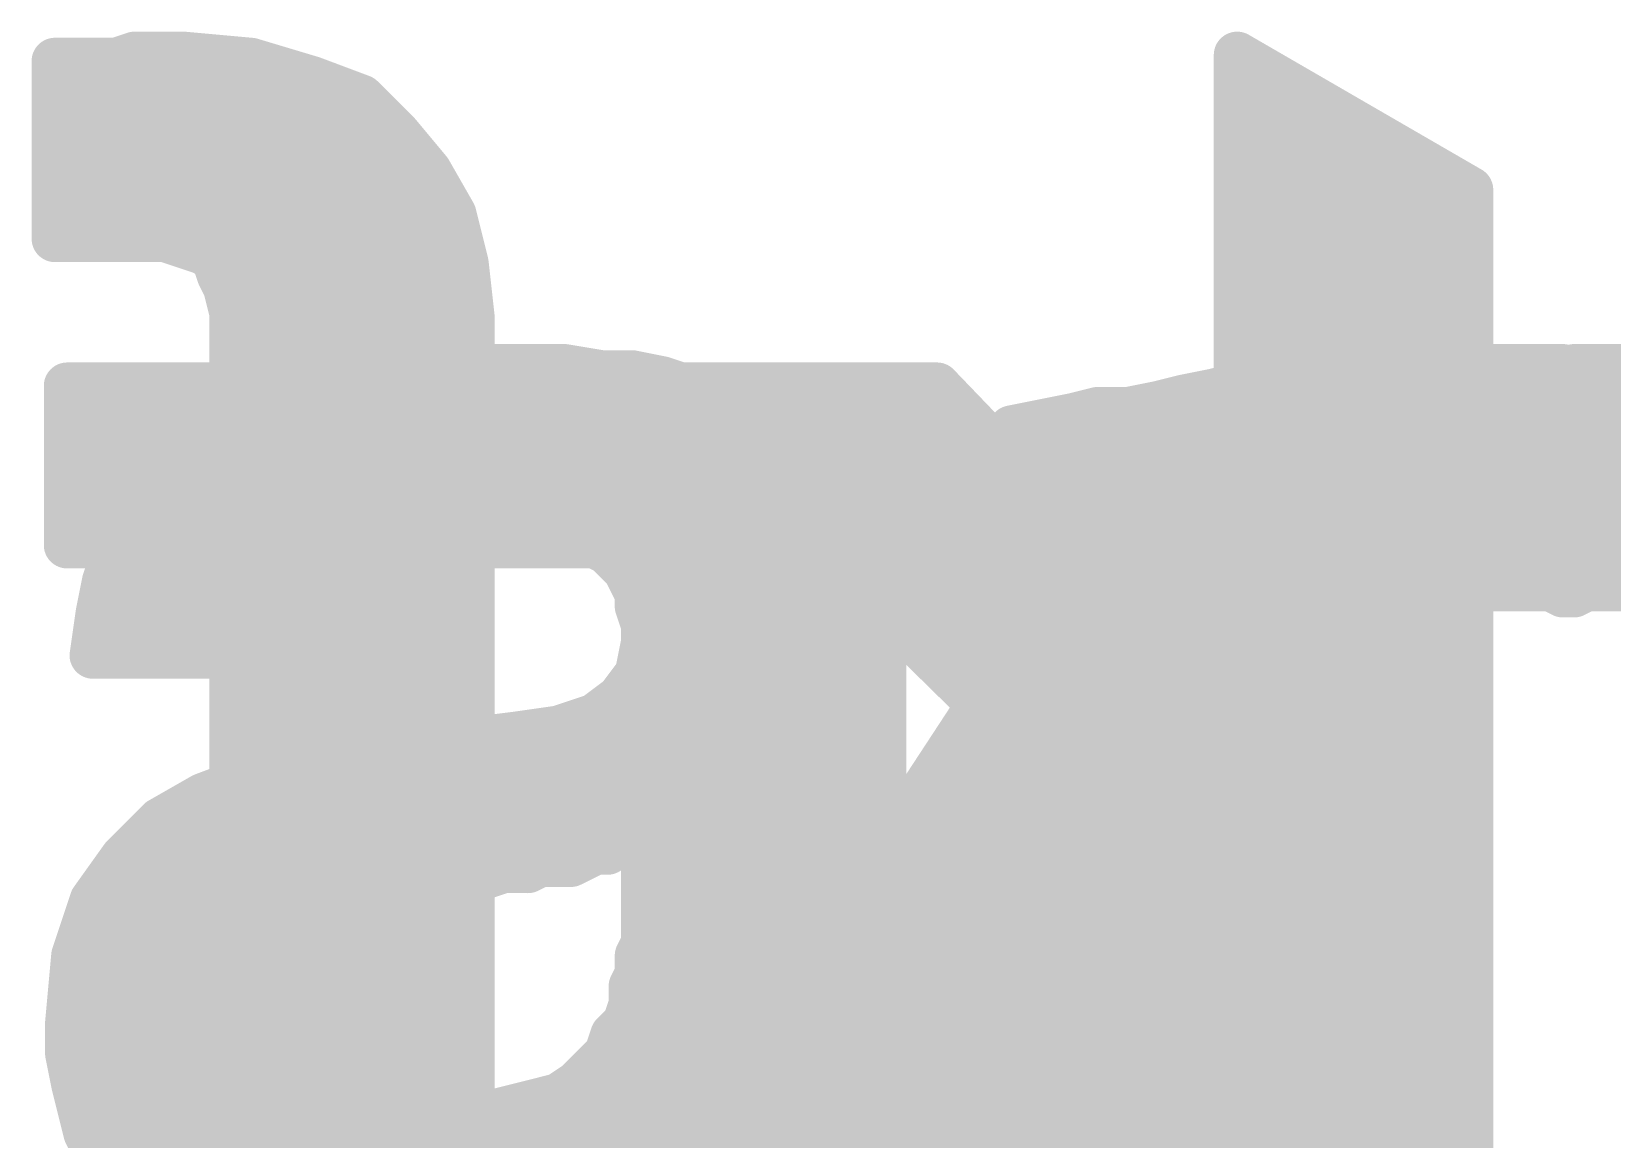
# Model space of a CAD drawing. Extents: x -36 to 72, y -21 to 37.
# Drawn here: x 10.064 to 12.645, y 19.31 to 21.118 of the extents above; entities that cross this region are included whole.
import ezdxf

# ---------------------------------------------------------------- set-up
doc = ezdxf.new("R2010")
doc.units = 0
doc.layers.add('21', color=41, linetype='CONTINUOUS')
doc.layers.add('22', color=40, linetype='CONTINUOUS')

msp = doc.modelspace()

# ---------------------------------------------------------------- linework, layer by layer
at = {"layer": '21', "const_width": 0.0762}
for points in [[(10.594, 20.55), (10.654, 20.56)], [(10.654, 20.56), (10.714, 20.57)], [(10.714, 20.57), (10.934, 20.57)], [(10.934, 20.57), (10.994, 20.56)], [(10.994, 20.56), (11.044, 20.56)], [(11.044, 20.56), (11.094, 20.55)], [(12.354, 20.55), (12.424, 20.57)], [(12.424, 20.57), (12.564, 20.57)], [(12.564, 20.57), (12.574, 20.56)], [(12.574, 20.56), (12.574, 20.2)], [(10.484, 20.52), (10.534, 20.54)], [(10.534, 20.54), (10.594, 20.55)], [(11.094, 20.55), (11.154, 20.53)], [(11.994, 20.53), (12.034, 20.54)], [(12.034, 20.54), (12.034, 20.27)], [(12.284, 20.53), (12.354, 20.55)], [(10.434, 20.5), (10.484, 20.52)], [(11.154, 20.53), (11.194, 20.52)], [(11.194, 20.52), (11.244, 20.5)], [(11.854, 20.5), (11.904, 20.51)], [(11.904, 20.51), (11.944, 20.52)], [(11.944, 20.52), (11.994, 20.53)], [(12.224, 20.49), (12.284, 20.53)], [(10.384, 20.47), (10.434, 20.5)], [(10.4303, 20.4978), (11.2484, 20.4978)], [(11.244, 20.5), (11.284, 20.48)], [(11.284, 20.48), (11.324, 20.45)], [(11.664, 20.47), (11.714, 20.48)], [(11.714, 20.48), (11.764, 20.49)], [(11.764, 20.49), (11.804, 20.5)], [(11.7952, 20.4978), (12.034, 20.4978)], [(11.804, 20.5), (11.854, 20.5)], [(12.164, 20.45), (12.224, 20.49)], [(12.2357, 20.4978), (12.574, 20.4978)], [(10.344, 20.44), (10.384, 20.47)], [(11.664, 20.3), (11.664, 20.47)], [(10.304, 20.41), (10.344, 20.44)], [(11.324, 20.45), (11.364, 20.41)], [(12.114, 20.4), (12.164, 20.45)], [(10.264, 20.37), (10.304, 20.41)], [(10.3195, 20.4216), (11.3524, 20.4216)], [(11.364, 20.41), (11.394, 20.38)], [(11.664, 20.4216), (12.034, 20.4216)], [(12.1356, 20.4216), (12.574, 20.4216)], [(11.394, 20.38), (11.414, 20.33)], [(12.074, 20.34), (12.114, 20.4)], [(10.234, 20.33), (10.264, 20.37)], [(10.204, 20.28), (10.234, 20.33)], [(10.2455, 20.3454), (11.4078, 20.3454)], [(11.414, 20.33), (11.434, 20.29)], [(11.664, 20.3454), (12.034, 20.3454)], [(12.044, 20.27), (12.074, 20.34)], [(12.0776, 20.3454), (12.574, 20.3454)], [(10.684, 20.3), (10.664, 20.29)], [(10.704, 20.3), (10.684, 20.3)], [(10.734, 20.31), (10.704, 20.3)], [(10.784, 20.31), (10.734, 20.31)], [(10.814, 20.32), (10.784, 20.31)], [(10.834, 20.31), (10.814, 20.32)], [(10.904, 20.31), (10.834, 20.31)], [(10.924, 20.3), (10.904, 20.31)], [(10.944, 20.3), (10.924, 20.3)], [(10.964, 20.29), (10.944, 20.3)], [(11.664, 19.12), (11.664, 20.3)], [(10.184, 20.22), (10.204, 20.28)], [(10.644, 20.28), (10.634, 20.27)], [(10.664, 20.29), (10.644, 20.28)], [(10.984, 20.28), (10.964, 20.29)], [(11.004, 20.27), (10.984, 20.28)], [(11.434, 20.29), (11.444, 20.23)], [(10.2004, 20.2692), (10.6332, 20.2692)], [(10.614, 20.25), (10.604, 20.24)], [(10.634, 20.27), (10.614, 20.25)], [(11.014, 20.26), (11.004, 20.27)], [(11.0048, 20.2692), (11.4375, 20.2692)], [(11.034, 20.24), (11.014, 20.26)], [(11.664, 20.2692), (12.574, 20.2692)], [(12.034, 20.27), (12.044, 20.27)], [(10.604, 20.24), (10.584, 20.22)], [(11.044, 20.22), (11.034, 20.24)], [(11.444, 20.23), (11.454, 20.17)], [(10.174, 20.17), (10.184, 20.22)], [(10.574, 20.2), (10.564, 20.18)], [(10.584, 20.22), (10.574, 20.2)], [(11.054, 20.2), (11.044, 20.22)], [(11.054, 20.18), (11.054, 20.2)], [(12.334, 20.2), (12.254, 20.18)], [(12.434, 20.21), (12.334, 20.2)], [(12.544, 20.21), (12.434, 20.21)], [(12.564, 20.2), (12.544, 20.21)], [(12.574, 20.2), (12.564, 20.2)], [(10.164, 20.1), (10.174, 20.17)], [(10.1786, 20.193), (10.5705, 20.193)], [(10.564, 20.18), (10.564, 20.15)], [(11.054, 20.193), (11.4502, 20.193)], [(11.064, 20.15), (11.054, 20.18)], [(11.454, 20.17), (11.454, 19.27)], [(11.664, 20.193), (12.306, 20.193)], [(12.254, 20.18), (12.194, 20.14)], [(10.564, 20.15), (10.554, 20.13)], [(11.064, 20.12), (11.064, 20.15)], [(10.554, 20.13), (10.554, 20.1)], [(11.054, 20.07), (11.064, 20.12)], [(12.194, 20.14), (12.134, 20.08)], [(10.554, 20.1), (10.164, 20.1)], [(10.1664, 20.1168), (10.554, 20.1168)], [(11.0634, 20.1168), (11.454, 20.1168)], [(11.664, 20.1168), (12.1708, 20.1168)], [(11.024, 20.03), (11.054, 20.07)], [(12.134, 20.08), (12.104, 20.01)], [(11.032, 20.0406), (11.454, 20.0406)], [(11.664, 20.0406), (12.1171, 20.0406)], [(10.984, 20), (11.024, 20.03)], [(10.924, 19.98), (10.984, 20)], [(12.104, 20.01), (12.074, 19.94)], [(10.774, 19.96), (10.854, 19.97)], [(10.8092, 19.9644), (10.8551, 19.9644)], [(10.854, 19.97), (10.924, 19.98)], [(10.854, 19.97), (10.894, 19.76)], [(10.894, 19.76), (10.854, 19.97)], [(10.8551, 19.9644), (11.454, 19.9644)], [(11.664, 19.9644), (12.0845, 19.9644)], [(10.594, 19.93), (10.684, 19.95)], [(10.684, 19.95), (10.774, 19.96)], [(12.074, 19.94), (12.054, 19.85)], [(10.424, 19.9), (10.514, 19.92)], [(10.514, 19.92), (10.594, 19.93)], [(10.674, 19.72), (10.594, 19.93)], [(10.594, 19.93), (10.674, 19.72)], [(10.344, 19.87), (10.424, 19.9)], [(10.3925, 19.8882), (10.6099, 19.8882)], [(10.6099, 19.8882), (10.8696, 19.8882)], [(10.8696, 19.8882), (11.454, 19.8882)], [(11.664, 19.8882), (12.0625, 19.8882)], [(10.274, 19.83), (10.344, 19.87)], [(12.054, 19.85), (12.054, 19.12)], [(10.214, 19.77), (10.274, 19.83)], [(10.256, 19.812), (10.639, 19.812)], [(10.639, 19.812), (10.8841, 19.812)], [(10.8841, 19.812), (11.048, 19.812)], [(11.044, 19.81), (11.034, 19.8)], [(11.064, 19.82), (11.044, 19.81)], [(11.064, 19.63), (11.064, 19.82)], [(11.064, 19.812), (11.454, 19.812)], [(11.664, 19.812), (12.054, 19.812)], [(11.014, 19.79), (11.004, 19.78)], [(11.034, 19.8), (11.014, 19.79)], [(10.164, 19.7), (10.214, 19.77)], [(10.894, 19.76), (10.874, 19.75)], [(10.944, 19.76), (10.894, 19.76)], [(10.964, 19.77), (10.944, 19.76)], [(10.984, 19.78), (10.964, 19.77)], [(11.004, 19.78), (10.984, 19.78)], [(10.1896, 19.7358), (10.668, 19.7358)], [(10.668, 19.7358), (10.7514, 19.7358)], [(10.764, 19.74), (10.734, 19.73)], [(10.804, 19.74), (10.764, 19.74)], [(10.834, 19.75), (10.804, 19.74)], [(10.874, 19.75), (10.834, 19.75)], [(11.064, 19.7358), (11.454, 19.7358)], [(11.664, 19.7358), (12.054, 19.7358)], [(10.654, 19.71), (10.634, 19.7)], [(10.674, 19.72), (10.654, 19.71)], [(10.694, 19.72), (10.674, 19.72)], [(10.714, 19.73), (10.694, 19.72)], [(10.734, 19.73), (10.714, 19.73)], [(10.134, 19.61), (10.164, 19.7)], [(10.594, 19.68), (10.574, 19.67)], [(10.614, 19.69), (10.594, 19.68)], [(10.634, 19.7), (10.614, 19.69)], [(10.1505, 19.6596), (10.5636, 19.6596)], [(10.564, 19.66), (10.554, 19.65)], [(10.574, 19.67), (10.564, 19.66)], [(11.064, 19.6596), (11.454, 19.6596)], [(11.664, 19.6596), (12.054, 19.6596)], [(10.534, 19.63), (10.524, 19.61)], [(10.554, 19.65), (10.534, 19.63)], [(11.054, 19.61), (11.064, 19.63)], [(10.124, 19.5), (10.134, 19.61)], [(10.524, 19.61), (10.514, 19.59)], [(11.054, 19.58), (11.054, 19.61)], [(10.1316, 19.5834), (10.514, 19.5834)], [(10.514, 19.59), (10.514, 19.55)], [(11.044, 19.56), (11.054, 19.58)], [(11.054, 19.5834), (11.454, 19.5834)], [(11.664, 19.5834), (12.054, 19.5834)], [(10.514, 19.55), (10.504, 19.52)], [(11.044, 19.53), (11.044, 19.56)], [(11.034, 19.5), (11.044, 19.53)], [(10.124, 19.45), (10.124, 19.5)], [(10.1247, 19.5072), (10.5104, 19.5072)], [(10.504, 19.52), (10.514, 19.5)], [(10.514, 19.5), (10.514, 19.48)], [(11.014, 19.48), (11.034, 19.5)], [(11.0364, 19.5072), (11.454, 19.5072)], [(11.664, 19.5072), (12.054, 19.5072)], [(10.514, 19.48), (10.524, 19.45)], [(11.004, 19.45), (11.014, 19.48)], [(10.134, 19.4), (10.124, 19.45)], [(10.524, 19.45), (10.524, 19.44)], [(10.984, 19.43), (11.004, 19.45)], [(10.1278, 19.431), (10.5285, 19.431)], [(10.524, 19.44), (10.534, 19.42)], [(10.954, 19.4), (10.984, 19.43)], [(10.985, 19.431), (11.454, 19.431)], [(11.664, 19.431), (12.054, 19.431)], [(10.144, 19.36), (10.134, 19.4)], [(10.534, 19.42), (10.554, 19.4)], [(10.554, 19.4), (10.564, 19.39)], [(10.924, 19.38), (10.954, 19.4)], [(10.564, 19.39), (10.584, 19.38)], [(10.584, 19.38), (10.594, 19.37)], [(10.594, 19.37), (10.614, 19.36)], [(10.844, 19.36), (10.884, 19.37)], [(10.884, 19.37), (10.924, 19.38)], [(10.154, 19.32), (10.144, 19.36)], [(10.1453, 19.3548), (10.6444, 19.3548)], [(10.614, 19.36), (10.634, 19.36)], [(10.634, 19.36), (10.654, 19.35)], [(10.654, 19.35), (10.804, 19.35)], [(10.804, 19.35), (10.844, 19.36)], [(10.8232, 19.3548), (11.454, 19.3548)], [(11.664, 19.3548), (12.054, 19.3548)], [(10.174, 19.28), (10.154, 19.32)], [(10.204, 19.24), (10.174, 19.28)], [(10.1751, 19.2786), (11.454, 19.2786)], [(11.664, 19.2786), (12.054, 19.2786)]]:
    msp.add_lwpolyline(points, dxfattribs=at)
at = {"layer": '21', "const_width": 0.0381}
for points in [[(10.6509, 20.5788, 1), (10.6571, 20.5412)], [(10.6571, 20.5412, 1), (10.6509, 20.5788)], [(10.714, 20.5891, 1), (10.714, 20.551)], [(10.7171, 20.5512, 1), (10.7109, 20.5888)], [(10.9371, 20.5888, 1), (10.9309, 20.5512)], [(10.934, 20.551, 1), (10.934, 20.5891)], [(10.994, 20.5791, 1), (10.994, 20.541)], [(10.9909, 20.5412, 1), (10.9971, 20.5788)], [(11.0477, 20.5787, 1), (11.0403, 20.5413)], [(11.044, 20.541, 1), (11.044, 20.5791)], [(12.424, 20.5891, 1), (12.424, 20.551)], [(12.4292, 20.5517, 1), (12.4188, 20.5883)], [(12.5775, 20.5835, 1), (12.5505, 20.5565)], [(12.593, 20.56, 1), (12.5549, 20.56)], [(12.564, 20.551, 1), (12.564, 20.5891)], [(10.5309, 20.5588, 1), (10.5371, 20.5212)], [(10.5411, 20.5223, 1), (10.5269, 20.5577)], [(10.5909, 20.5688, 1), (10.5971, 20.5312)], [(10.5971, 20.5312, 1), (10.5909, 20.5688)], [(11.1, 20.5681, 1), (11.088, 20.5319)], [(11.0903, 20.5313, 1), (11.0977, 20.5687)], [(12.0531, 20.54, 1), (12.015, 20.54)], [(12.0386, 20.5215, 1), (12.0294, 20.5585)], [(12.3488, 20.5683, 1), (12.3592, 20.5317)], [(12.3592, 20.5317, 1), (12.3488, 20.5683)], [(12.5605, 20.5465, 1), (12.5875, 20.5735)], [(10.4769, 20.5377, 1), (10.4911, 20.5023)], [(10.4911, 20.5023, 1), (10.4769, 20.5377)], [(11.1586, 20.5485, 1), (11.1494, 20.5115)], [(11.148, 20.5119, 1), (11.16, 20.5481)], [(11.2011, 20.5377, 1), (11.1869, 20.5023)], [(11.1894, 20.5015, 1), (11.1986, 20.5385)], [(11.8994, 20.5285, 1), (11.9086, 20.4915)], [(11.9077, 20.4913, 1), (11.9003, 20.5287)], [(11.9403, 20.5387, 1), (11.9477, 20.5013)], [(11.9486, 20.5015, 1), (11.9394, 20.5385)], [(11.9894, 20.5485, 1), (11.9986, 20.5115)], [(11.9977, 20.5113, 1), (11.9903, 20.5487)], [(12.2788, 20.5483, 1), (12.2892, 20.5117)], [(12.2946, 20.5141, 1), (12.2734, 20.5459)], [(10.4303, 20.5169, 1), (10.4303, 20.4788)], [(10.4269, 20.5177, 1), (10.4411, 20.4823)], [(10.4438, 20.4837, 1), (10.4242, 20.5163)], [(11.2525, 20.517, 1), (11.2355, 20.483)], [(11.2369, 20.4823, 1), (11.2511, 20.5177)], [(11.2484, 20.4788, 1), (11.2484, 20.5169)], [(11.2954, 20.4952, 1), (11.2726, 20.4648)], [(11.7103, 20.4987, 1), (11.7177, 20.4613)], [(11.7177, 20.4613, 1), (11.7103, 20.4987)], [(11.7594, 20.5085, 1), (11.7686, 20.4715)], [(11.7677, 20.4713, 1), (11.7603, 20.5087)], [(11.7952, 20.5169, 1), (11.7952, 20.4788)], [(11.804, 20.5191, 1), (11.804, 20.4809)], [(11.8086, 20.4815, 1), (11.7994, 20.5185)], [(11.8503, 20.5187, 1), (11.8577, 20.4813)], [(11.854, 20.4809, 1), (11.854, 20.5191)], [(12.034, 20.4788, 1), (12.034, 20.5169)], [(12.2134, 20.5059, 1), (12.2346, 20.4741)], [(12.2346, 20.4741, 1), (12.2134, 20.5059)], [(12.2357, 20.5169, 1), (12.2357, 20.4788)], [(12.574, 20.4788, 1), (12.574, 20.5169)], [(10.3742, 20.4863, 1), (10.3938, 20.4537)], [(10.3954, 20.4548, 1), (10.3726, 20.4852)], [(11.2755, 20.463, 1), (11.2925, 20.497)], [(11.683, 20.47, 1), (11.6449, 20.47)], [(11.6603, 20.4887, 1), (11.6677, 20.4513)], [(10.3326, 20.4552, 1), (10.3554, 20.4248)], [(10.3554, 20.4248, 1), (10.3326, 20.4552)], [(11.3375, 20.4635, 1), (11.3105, 20.4365)], [(11.3126, 20.4348, 1), (11.3354, 20.4652)], [(12.1534, 20.4659, 1), (12.1746, 20.4341)], [(12.1775, 20.4365, 1), (12.1505, 20.4635)], [(10.2926, 20.4252, 1), (10.3154, 20.3948)], [(10.3175, 20.3965, 1), (10.2905, 20.4235)], [(10.3195, 20.4407, 1), (10.3195, 20.4026)], [(11.3775, 20.4235, 1), (11.3505, 20.3965)], [(11.3505, 20.3965, 1), (11.3775, 20.4235)], [(11.3524, 20.4026, 1), (11.3524, 20.4407)], [(11.664, 20.4407, 1), (11.664, 20.4026)], [(12.034, 20.4026, 1), (12.034, 20.4407)], [(12.1356, 20.4407, 1), (12.1356, 20.4026)], [(12.574, 20.4026, 1), (12.574, 20.4407)], [(11.4117, 20.3871, 1), (11.3763, 20.3729)], [(12.1005, 20.4135, 1), (12.1275, 20.3865)], [(12.1299, 20.3894, 1), (12.0981, 20.4106)], [(10.2505, 20.3835, 1), (10.2775, 20.3565)], [(10.2792, 20.3586, 1), (10.2488, 20.3814)], [(11.3805, 20.3665, 1), (11.4075, 20.3935)], [(10.2503, 20.3202, 1), (10.2177, 20.3398)], [(10.2455, 20.3645, 1), (10.2455, 20.3264)], [(11.431, 20.3385, 1), (11.397, 20.3215)], [(11.4078, 20.3264, 1), (11.4078, 20.3645)], [(11.664, 20.3645, 1), (11.664, 20.3264)], [(12.034, 20.3264, 1), (12.034, 20.3645)], [(12.0581, 20.3506, 1), (12.0899, 20.3294)], [(12.0915, 20.3325, 1), (12.0565, 20.3475)], [(12.0776, 20.3645, 1), (12.0776, 20.3264)], [(12.574, 20.3264, 1), (12.574, 20.3645)], [(10.2188, 20.3414, 1), (10.2492, 20.3186)], [(10.684, 20.3191, 1), (10.684, 20.281)], [(10.6925, 20.283, 1), (10.6755, 20.317)], [(10.698, 20.3181, 1), (10.71, 20.2819)], [(10.704, 20.281, 1), (10.704, 20.3191)], [(10.734, 20.3291, 1), (10.734, 20.291)], [(10.74, 20.2919, 1), (10.728, 20.3281)], [(10.778, 20.3281, 1), (10.79, 20.2919)], [(10.784, 20.291, 1), (10.784, 20.3291)], [(10.8225, 20.337, 1), (10.8055, 20.303)], [(10.82, 20.3019, 1), (10.808, 20.3381)], [(10.834, 20.3291, 1), (10.834, 20.291)], [(10.8255, 20.293, 1), (10.8425, 20.327)], [(10.9125, 20.327, 1), (10.8955, 20.293)], [(10.904, 20.291, 1), (10.904, 20.3291)], [(10.924, 20.3191, 1), (10.924, 20.281)], [(10.9525, 20.317, 1), (10.9355, 20.283)], [(10.944, 20.281, 1), (10.944, 20.3191)], [(11.3963, 20.3229, 1), (11.4317, 20.3371)], [(11.683, 20.3, 1), (11.6449, 20.3)], [(10.2221, 20.274, 1), (10.1859, 20.286)], [(10.6355, 20.297, 1), (10.6525, 20.263)], [(10.6575, 20.2665, 1), (10.6305, 20.2935)], [(10.6555, 20.307, 1), (10.6725, 20.273)], [(10.6725, 20.273, 1), (10.6555, 20.307)], [(10.9155, 20.283, 1), (10.9325, 20.317)], [(10.9725, 20.307, 1), (10.9555, 20.273)], [(10.9555, 20.273, 1), (10.9725, 20.307)], [(10.9925, 20.297, 1), (10.9755, 20.263)], [(10.9755, 20.263, 1), (10.9925, 20.297)], [(11.4528, 20.2931, 1), (11.4152, 20.2869)], [(11.417, 20.2815, 1), (11.451, 20.2985)], [(11.6449, 20.3, 1), (11.683, 20.3)], [(10.2004, 20.2883, 1), (10.2004, 20.2502)], [(10.1877, 20.2898, 1), (10.2203, 20.2702)], [(10.6275, 20.2365, 1), (10.6005, 20.2635)], [(10.6205, 20.2835, 1), (10.6475, 20.2565)], [(10.6475, 20.2565, 1), (10.6205, 20.2835)], [(10.6332, 20.2502, 1), (10.6332, 20.2883)], [(11.0175, 20.2835, 1), (10.9905, 20.2565)], [(11.0048, 20.2883, 1), (11.0048, 20.2502)], [(11.0275, 20.2735, 1), (11.0005, 20.2465)], [(10.9955, 20.253, 1), (11.0125, 20.287)], [(11.0005, 20.2465, 1), (11.0275, 20.2735)], [(11.4375, 20.2502, 1), (11.4375, 20.2883)], [(11.664, 20.2883, 1), (11.664, 20.2502)], [(12.034, 20.289, 1), (12.034, 20.2509)], [(12.015, 20.27, 1), (12.0531, 20.27)], [(12.0265, 20.2775, 1), (12.0615, 20.2625)], [(12.044, 20.2509, 1), (12.044, 20.289)], [(12.574, 20.2502, 1), (12.574, 20.2883)], [(10.5905, 20.2535, 1), (10.6175, 20.2265)], [(10.6175, 20.2265, 1), (10.5905, 20.2535)], [(10.6005, 20.2635, 1), (10.6275, 20.2365)], [(11.051, 20.2485, 1), (11.017, 20.2315)], [(11.0205, 20.2265, 1), (11.0475, 20.2535)], [(11.4628, 20.2331, 1), (11.4252, 20.2269)], [(10.1659, 20.226, 1), (10.2021, 20.214)], [(10.2027, 20.2163, 1), (10.1653, 20.2237)], [(10.591, 20.1915, 1), (10.557, 20.2085)], [(10.5705, 20.2335, 1), (10.5975, 20.2065)], [(10.601, 20.2115, 1), (10.567, 20.2285)], [(11.061, 20.2285, 1), (11.027, 20.2115)], [(11.027, 20.2115, 1), (11.061, 20.2285)], [(11.0731, 20.2, 1), (11.035, 20.2)], [(11.4252, 20.2269, 1), (11.4628, 20.2331)], [(12.3321, 20.219, 1), (12.3359, 20.181)], [(12.3386, 20.1815, 1), (12.3294, 20.2185)], [(12.434, 20.2291, 1), (12.434, 20.191)], [(12.4359, 20.191, 1), (12.4321, 20.229)], [(12.5525, 20.227, 1), (12.5355, 20.193)], [(12.544, 20.191, 1), (12.544, 20.2291)], [(12.564, 20.219, 1), (12.564, 20.1809)], [(12.5555, 20.183, 1), (12.5725, 20.217)], [(12.574, 20.1809, 1), (12.574, 20.219)], [(10.1929, 20.1673, 1), (10.1551, 20.1727)], [(10.1786, 20.2121, 1), (10.1786, 20.174)], [(10.5831, 20.18, 1), (10.545, 20.18)], [(10.547, 20.1885, 1), (10.581, 20.1715)], [(10.557, 20.2085, 1), (10.591, 20.1915)], [(10.5705, 20.174, 1), (10.5705, 20.2121)], [(11.054, 20.2121, 1), (11.054, 20.174)], [(11.0721, 20.186, 1), (11.0359, 20.174)], [(11.037, 20.1915, 1), (11.071, 20.2085)], [(11.4731, 20.17, 1), (11.435, 20.17)], [(11.4502, 20.174, 1), (11.4502, 20.2121)], [(11.664, 20.2121, 1), (11.664, 20.174)], [(12.2494, 20.1985, 1), (12.2586, 20.1615)], [(12.2646, 20.1641, 1), (12.2434, 20.1959)], [(12.306, 20.174, 1), (12.306, 20.2121)], [(12.5549, 20.2, 1), (12.593, 20.2)], [(10.1553, 20.1737, 1), (10.1927, 20.1663)], [(10.581, 20.1415, 1), (10.547, 20.1585)], [(11.035, 20.18, 1), (11.0731, 20.18)], [(11.0831, 20.15, 1), (11.045, 20.15)], [(11.4352, 20.1669, 1), (11.4728, 20.1731)], [(10.537, 20.1385, 1), (10.571, 20.1215)], [(10.5731, 20.13, 1), (10.535, 20.13)], [(10.545, 20.15, 1), (10.5831, 20.15)], [(11.0827, 20.1163, 1), (11.0453, 20.1237)], [(11.0459, 20.144, 1), (11.0821, 20.156)], [(12.1834, 20.1559, 1), (12.2046, 20.1241)], [(12.2075, 20.1265, 1), (12.1805, 20.1535)], [(10.164, 20.1191, 1), (10.164, 20.081)], [(10.1664, 20.1359, 1), (10.1664, 20.0978)], [(10.554, 20.0978, 1), (10.554, 20.1359)], [(10.554, 20.081, 1), (10.554, 20.1191)], [(11.0634, 20.1359, 1), (11.0634, 20.0978)], [(11.045, 20.12, 1), (11.0831, 20.12)], [(11.454, 20.0978, 1), (11.454, 20.1359)], [(11.664, 20.1359, 1), (11.664, 20.0978)], [(12.1708, 20.0978, 1), (12.1708, 20.1359)], [(10.1451, 20.1027, 1), (10.1829, 20.0973)], [(10.535, 20.1, 1), (10.5731, 20.1)], [(11.0692, 20.0586, 1), (11.0388, 20.0814)], [(12.1205, 20.0935, 1), (12.1475, 20.0665)], [(12.1515, 20.0725, 1), (12.1165, 20.0875)], [(11.032, 20.0597, 1), (11.032, 20.0216)], [(11.0353, 20.0737, 1), (11.0727, 20.0663)], [(11.454, 20.0216, 1), (11.454, 20.0597)], [(11.664, 20.0597, 1), (11.664, 20.0216)], [(12.1171, 20.0216, 1), (12.1171, 20.0597)], [(11.0088, 20.0414, 1), (11.0392, 20.0186)], [(11.0354, 20.0148, 1), (11.0126, 20.0452)], [(10.9726, 20.0152, 1), (10.9954, 19.9848)], [(10.99, 19.9819, 1), (10.978, 20.0181)], [(12.0865, 20.0175, 1), (12.1215, 20.0025)], [(12.1215, 20.0025, 1), (12.0865, 20.0175)], [(10.8092, 19.9835, 1), (10.8092, 19.9454)], [(10.8727, 19.9736, 1), (10.8353, 19.9664)], [(10.8727, 19.9736, 1), (10.8353, 19.9664)], [(10.8513, 19.9889, 1), (10.8567, 19.9511)], [(10.8551, 19.9835, 1), (10.8551, 19.9454)], [(10.8564, 19.9511, 1), (10.8516, 19.9889)], [(10.8551, 19.9454, 1), (10.8551, 19.9835)], [(10.918, 19.9981, 1), (10.93, 19.9619)], [(10.9267, 19.9611, 1), (10.9213, 19.9989)], [(11.454, 19.9454, 1), (11.454, 19.9835)], [(11.664, 19.9835, 1), (11.664, 19.9454)], [(12.0845, 19.9454, 1), (12.0845, 19.9835)], [(10.6819, 19.9689, 1), (10.6861, 19.9311)], [(10.6881, 19.9314, 1), (10.6799, 19.9686)], [(10.7716, 19.9789, 1), (10.7764, 19.9411)], [(10.7761, 19.9411, 1), (10.7719, 19.9789)], [(12.0926, 19.9359, 1), (12.0554, 19.9441)], [(10.5116, 19.9389, 1), (10.5164, 19.9011)], [(10.5181, 19.9014, 1), (10.5099, 19.9386)], [(10.6118, 19.9368, 1), (10.5762, 19.9232)], [(10.6118, 19.9368, 1), (10.5762, 19.9232)], [(10.5899, 19.9486, 1), (10.5981, 19.9114)], [(10.5964, 19.9111, 1), (10.5916, 19.9489)], [(12.0565, 19.9475, 1), (12.0915, 19.9325)], [(10.3925, 19.9073, 1), (10.3925, 19.8692)], [(10.4199, 19.9186, 1), (10.4281, 19.8814)], [(10.4307, 19.8822, 1), (10.4173, 19.9178)], [(10.6099, 19.9073, 1), (10.6099, 19.8692)], [(10.6099, 19.8692, 1), (10.6099, 19.9073)], [(10.8696, 19.9073, 1), (10.8696, 19.8692)], [(10.8696, 19.8692, 1), (10.8696, 19.9073)], [(11.454, 19.8692, 1), (11.454, 19.9073)], [(11.664, 19.9073, 1), (11.664, 19.8692)], [(12.0625, 19.8692, 1), (12.0625, 19.9073)], [(10.3373, 19.8878, 1), (10.3507, 19.8522)], [(10.3535, 19.8535, 1), (10.3345, 19.8865)], [(12.0354, 19.8541, 1), (12.0726, 19.8459)], [(12.0731, 19.85, 1), (12.035, 19.85)], [(10.256, 19.8311, 1), (10.256, 19.793)], [(10.2645, 19.8465, 1), (10.2835, 19.8135)], [(10.2875, 19.8165, 1), (10.2605, 19.8435)], [(10.639, 19.8311, 1), (10.639, 19.793)], [(10.639, 19.793, 1), (10.639, 19.8311)], [(10.8841, 19.8311, 1), (10.8841, 19.793)], [(10.8841, 19.793, 1), (10.8841, 19.8311)], [(11.0355, 19.827, 1), (11.0525, 19.793)], [(11.0575, 19.7965, 1), (11.0305, 19.8235)], [(11.0831, 19.82, 1), (11.045, 19.82)], [(11.064, 19.8311, 1), (11.064, 19.793)], [(11.048, 19.793, 1), (11.048, 19.8311)], [(11.0725, 19.803, 1), (11.0555, 19.837)], [(11.454, 19.793, 1), (11.454, 19.8311)], [(11.664, 19.8311, 1), (11.664, 19.793)], [(12.054, 19.793, 1), (12.054, 19.8311)], [(11.0055, 19.807, 1), (11.0225, 19.773)], [(11.0275, 19.7765, 1), (11.0005, 19.8035)], [(11.0205, 19.8135, 1), (11.0475, 19.7865)], [(11.0425, 19.783, 1), (11.0255, 19.817)], [(10.2005, 19.7835, 1), (10.2275, 19.7565)], [(10.2295, 19.7589, 1), (10.1985, 19.7811)], [(10.894, 19.7791, 1), (10.894, 19.741)], [(10.9025, 19.743, 1), (10.8855, 19.777)], [(10.9355, 19.777, 1), (10.9525, 19.743)], [(10.944, 19.741, 1), (10.944, 19.7791)], [(10.9555, 19.787, 1), (10.9725, 19.753)], [(10.9725, 19.753, 1), (10.9555, 19.787)], [(10.984, 19.7991, 1), (10.984, 19.761)], [(10.9925, 19.763, 1), (10.9755, 19.797)], [(10.9905, 19.7935, 1), (11.0175, 19.7665)], [(11.004, 19.761, 1), (11.004, 19.7991)], [(10.1896, 19.7549, 1), (10.1896, 19.7168)], [(10.668, 19.7549, 1), (10.668, 19.7168)], [(10.668, 19.7168, 1), (10.668, 19.7549)], [(10.764, 19.7591, 1), (10.764, 19.721)], [(10.7514, 19.7168, 1), (10.7514, 19.7549)], [(10.77, 19.7219, 1), (10.758, 19.7581)], [(10.798, 19.7581, 1), (10.81, 19.7219)], [(10.804, 19.721, 1), (10.804, 19.7591)], [(10.834, 19.7691, 1), (10.834, 19.7309)], [(10.84, 19.7319, 1), (10.828, 19.7681)], [(10.8655, 19.767, 1), (10.8825, 19.733)], [(10.874, 19.7309, 1), (10.874, 19.7691)], [(10.8753, 19.7564, 1), (10.9127, 19.7636)], [(10.8753, 19.7564, 1), (10.9127, 19.7636)], [(11.064, 19.7549, 1), (11.064, 19.7168)], [(11.454, 19.7168, 1), (11.454, 19.7549)], [(11.664, 19.7549, 1), (11.664, 19.7168)], [(12.054, 19.7168, 1), (12.054, 19.7549)], [(10.6455, 19.727, 1), (10.6625, 19.693)], [(10.6625, 19.693, 1), (10.6455, 19.727)], [(10.674, 19.7391, 1), (10.674, 19.701)], [(10.6562, 19.7132, 1), (10.6918, 19.7268)], [(10.6562, 19.7132, 1), (10.6918, 19.7268)], [(10.6825, 19.703, 1), (10.6655, 19.737)], [(10.6855, 19.737, 1), (10.7025, 19.703)], [(10.694, 19.701, 1), (10.694, 19.7391)], [(10.714, 19.7491, 1), (10.714, 19.711)], [(10.7225, 19.713, 1), (10.7055, 19.747)], [(10.728, 19.7481, 1), (10.74, 19.7119)], [(10.734, 19.711, 1), (10.734, 19.7491)], [(10.1485, 19.7111, 1), (10.1795, 19.6889)], [(10.1821, 19.694, 1), (10.1459, 19.706)], [(10.6025, 19.663, 1), (10.5855, 19.697)], [(10.6055, 19.707, 1), (10.6225, 19.673)], [(10.6225, 19.673, 1), (10.6055, 19.707)], [(10.6255, 19.717, 1), (10.6425, 19.683)], [(10.6425, 19.683, 1), (10.6255, 19.717)], [(10.1505, 19.6787, 1), (10.1505, 19.6406)], [(10.5505, 19.6735, 1), (10.5775, 19.6465)], [(10.5775, 19.6465, 1), (10.5505, 19.6735)], [(10.5655, 19.687, 1), (10.5825, 19.653)], [(10.5875, 19.6565, 1), (10.5605, 19.6835)], [(10.5636, 19.6406, 1), (10.5636, 19.6787)], [(10.5855, 19.697, 1), (10.6025, 19.663)], [(11.064, 19.6787, 1), (11.064, 19.6406)], [(11.454, 19.6406, 1), (11.454, 19.6787)], [(11.664, 19.6787, 1), (11.664, 19.6406)], [(12.054, 19.6406, 1), (12.054, 19.6787)], [(10.551, 19.6215, 1), (10.517, 19.6385)], [(10.5405, 19.6635, 1), (10.5675, 19.6365)], [(10.5675, 19.6365, 1), (10.5405, 19.6635)], [(11.081, 19.6215, 1), (11.047, 19.6385)], [(10.153, 19.6083, 1), (10.115, 19.6117)], [(10.541, 19.6015, 1), (10.507, 19.6185)], [(10.5205, 19.6435, 1), (10.5475, 19.6165)], [(11.0731, 19.61, 1), (11.035, 19.61)], [(11.045, 19.63, 1), (11.0831, 19.63)], [(10.1316, 19.6025, 1), (10.1316, 19.5644)], [(10.1159, 19.616, 1), (10.1521, 19.604)], [(10.5331, 19.59, 1), (10.495, 19.59)], [(10.497, 19.5985, 1), (10.531, 19.5815)], [(10.507, 19.6185, 1), (10.541, 19.6015)], [(10.514, 19.5644, 1), (10.514, 19.6025)], [(11.037, 19.6185, 1), (11.071, 19.6015)], [(11.054, 19.6025, 1), (11.054, 19.5644)], [(11.071, 19.5715, 1), (11.037, 19.5885)], [(11.454, 19.5644, 1), (11.454, 19.6025)], [(11.664, 19.6025, 1), (11.664, 19.5644)], [(12.054, 19.5644, 1), (12.054, 19.6025)], [(10.5321, 19.544, 1), (10.4959, 19.556)], [(11.0631, 19.56, 1), (11.025, 19.56)], [(11.035, 19.58, 1), (11.0731, 19.58)], [(10.495, 19.55, 1), (10.5331, 19.55)], [(11.027, 19.5685, 1), (11.061, 19.5515)], [(11.0621, 19.524, 1), (11.0259, 19.536)], [(10.1431, 19.5, 1), (10.105, 19.5)], [(10.1247, 19.5263, 1), (10.1247, 19.4882)], [(10.521, 19.5285, 1), (10.487, 19.5115)], [(10.4859, 19.526, 1), (10.5221, 19.514)], [(10.5331, 19.5, 1), (10.495, 19.5)], [(10.5104, 19.4882, 1), (10.5104, 19.5263)], [(11.0364, 19.5263, 1), (11.0364, 19.4882)], [(11.0475, 19.4865, 1), (11.0205, 19.5135)], [(11.025, 19.53, 1), (11.0631, 19.53)], [(11.454, 19.4882, 1), (11.454, 19.5263)], [(11.664, 19.5263, 1), (11.664, 19.4882)], [(12.054, 19.4882, 1), (12.054, 19.5263)], [(10.105, 19.5017, 1), (10.143, 19.4983)], [(10.5321, 19.486, 1), (10.4959, 19.474)], [(10.497, 19.4915, 1), (10.531, 19.5085)], [(11.0005, 19.4935, 1), (11.0275, 19.4665)], [(11.0321, 19.474, 1), (10.9959, 19.486)], [(11.0159, 19.506, 1), (11.0521, 19.494)], [(10.1427, 19.4537, 1), (10.1053, 19.4463)], [(10.495, 19.48, 1), (10.5331, 19.48)], [(10.5431, 19.45, 1), (10.505, 19.45)], [(11.0175, 19.4365, 1), (10.9905, 19.4635)], [(10.105, 19.45, 1), (10.1431, 19.45)], [(10.1278, 19.4501, 1), (10.1278, 19.412)], [(10.541, 19.4485, 1), (10.507, 19.4315)], [(10.505, 19.44, 1), (10.5431, 19.44)], [(10.5059, 19.444, 1), (10.5421, 19.456)], [(10.5285, 19.412, 1), (10.5285, 19.4501)], [(10.9705, 19.4435, 1), (10.9975, 19.4165)], [(10.985, 19.4501, 1), (10.985, 19.412)], [(10.9975, 19.4165, 1), (10.9705, 19.4435)], [(10.9859, 19.456, 1), (11.0221, 19.444)], [(11.454, 19.412, 1), (11.454, 19.4501)], [(11.664, 19.4501, 1), (11.664, 19.412)], [(12.054, 19.412, 1), (12.054, 19.4501)], [(10.1525, 19.4046, 1), (10.1155, 19.3954)], [(10.5475, 19.4335, 1), (10.5205, 19.4065)], [(10.517, 19.4115, 1), (10.551, 19.4285)], [(10.5675, 19.4135, 1), (10.5405, 19.3865)], [(10.9646, 19.3841, 1), (10.9434, 19.4159)], [(10.1153, 19.3963, 1), (10.1527, 19.4037)], [(10.5405, 19.3865, 1), (10.5675, 19.4135)], [(10.5725, 19.407, 1), (10.5555, 19.373)], [(10.5505, 19.3765, 1), (10.5775, 19.4035)], [(10.5975, 19.3935, 1), (10.5705, 19.3665)], [(10.6025, 19.387, 1), (10.5855, 19.353)], [(10.5755, 19.363, 1), (10.5925, 19.397)], [(10.8794, 19.3885, 1), (10.8886, 19.3515)], [(10.8886, 19.3515, 1), (10.8794, 19.3885)], [(10.9134, 19.3959, 1), (10.9346, 19.3641)], [(10.9286, 19.3615, 1), (10.9194, 19.3985)], [(10.9405, 19.4135, 1), (10.9675, 19.3865)], [(10.1625, 19.3646, 1), (10.1255, 19.3554)], [(10.1255, 19.3554, 1), (10.1625, 19.3646)], [(10.1453, 19.3739, 1), (10.1453, 19.3358)], [(10.5805, 19.3565, 1), (10.6075, 19.3835)], [(10.614, 19.379, 1), (10.614, 19.3409)], [(10.6055, 19.343, 1), (10.6225, 19.377)], [(10.6425, 19.377, 1), (10.6255, 19.343)], [(10.634, 19.3409, 1), (10.634, 19.379)], [(10.654, 19.3691, 1), (10.654, 19.331)], [(10.6444, 19.3358, 1), (10.6444, 19.3739)], [(10.6455, 19.333, 1), (10.6625, 19.367)], [(10.7994, 19.3685, 1), (10.8086, 19.3315)], [(10.804, 19.331, 1), (10.804, 19.3691)], [(10.8232, 19.3739, 1), (10.8232, 19.3358)], [(10.8394, 19.3785, 1), (10.8486, 19.3415)], [(10.8486, 19.3415, 1), (10.8394, 19.3785)], [(11.454, 19.3358, 1), (11.454, 19.3739)], [(11.664, 19.3739, 1), (11.664, 19.3358)], [(12.054, 19.3358, 1), (12.054, 19.3739)], [(10.171, 19.3285, 1), (10.137, 19.3115)], [(10.1355, 19.3154, 1), (10.1725, 19.3246)], [(10.1892, 19.2914, 1), (10.1588, 19.2686)], [(10.1751, 19.2977, 1), (10.1751, 19.2596)], [(11.454, 19.2596, 1), (11.454, 19.2977)], [(11.664, 19.2977, 1), (11.664, 19.2596)], [(12.054, 19.2596, 1), (12.054, 19.2977)]]:
    msp.add_lwpolyline(points, format="xyb", dxfattribs=at)
at = {"layer": '22', "const_width": 0.0762}
for points in [[(10.232, 21.08), (10.202, 21.07)], [(10.312, 21.08), (10.232, 21.08)], [(10.422, 21.07), (10.312, 21.08)], [(12.412, 20.86), (12.032, 21.08)], [(12.032, 21.08), (12.032, 20.03)], [(10.202, 21.07), (10.102, 21.07)], [(10.102, 21.07), (10.102, 20.78)], [(10.522, 21.04), (10.422, 21.07)], [(10.102, 21.0312), (10.5455, 21.0312)], [(10.602, 21.01), (10.522, 21.04)], [(12.032, 21.0312), (12.1163, 21.0312)], [(10.662, 20.95), (10.602, 21.01)], [(10.102, 20.955), (10.657, 20.955)], [(10.712, 20.89), (10.662, 20.95)], [(12.032, 20.955), (12.2479, 20.955)], [(10.102, 20.8788), (10.7184, 20.8788)], [(10.752, 20.82), (10.712, 20.89)], [(12.032, 20.8788), (12.3795, 20.8788)], [(12.412, 19.12), (12.412, 20.86)], [(10.772, 20.74), (10.752, 20.82)], [(10.102, 20.8026), (10.7564, 20.8026)], [(12.032, 20.8026), (12.412, 20.8026)], [(10.102, 20.78), (10.282, 20.78)], [(10.282, 20.78), (10.312, 20.77)], [(10.312, 20.77), (10.342, 20.76)], [(10.342, 20.76), (10.362, 20.75)], [(10.362, 20.75), (10.372, 20.72)], [(10.782, 20.65), (10.772, 20.74)], [(10.3699, 20.7264), (10.7735, 20.7264)], [(10.372, 20.72), (10.382, 20.7)], [(12.032, 20.7264), (12.412, 20.7264)], [(10.382, 20.7), (10.392, 20.66)], [(10.392, 20.66), (10.392, 20.54)], [(10.392, 20.6502), (10.782, 20.6502)], [(10.782, 20.54), (10.782, 20.65)], [(12.032, 20.6502), (12.412, 20.6502)], [(10.392, 20.574), (10.782, 20.574)], [(12.032, 20.574), (12.412, 20.574)], [(12.582, 20.57), (12.572, 20.56)], [(12.572, 20.56), (12.572, 20.2)], [(12.722, 20.57), (12.582, 20.57)], [(10.392, 20.54), (10.122, 20.54)], [(10.122, 20.54), (10.122, 20.28)], [(10.902, 20.54), (10.782, 20.54)], [(10.932, 20.5), (10.902, 20.54)], [(11.542, 20.54), (11.082, 20.54)], [(11.082, 20.54), (11.612, 20.02)], [(12.032, 20.03), (11.542, 20.54)], [(10.122, 20.4978), (10.9349, 20.4978)], [(10.972, 20.47), (10.932, 20.5)], [(11.125, 20.4978), (11.5825, 20.4978)], [(12.032, 20.4978), (12.412, 20.4978)], [(12.572, 20.4978), (12.9103, 20.4978)], [(11.002, 20.44), (10.972, 20.47)], [(11.032, 20.41), (11.002, 20.44)], [(10.122, 20.4216), (11.0204, 20.4216)], [(11.062, 20.37), (11.032, 20.41)], [(11.2027, 20.4216), (11.6558, 20.4216)], [(12.032, 20.4216), (12.412, 20.4216)], [(12.572, 20.4216), (13.0104, 20.4216)], [(11.102, 20.34), (11.062, 20.37)], [(10.122, 20.3454), (11.0948, 20.3454)], [(11.132, 20.31), (11.102, 20.34)], [(11.2803, 20.3454), (11.729, 20.3454)], [(12.032, 20.3454), (12.412, 20.3454)], [(12.572, 20.3454), (13.0684, 20.3454)], [(11.162, 20.28), (11.132, 20.31)], [(10.122, 20.28), (10.392, 20.28)], [(10.392, 20.28), (10.392, 19.12)], [(10.782, 20.28), (11.162, 20.28)], [(10.782, 20.13), (10.782, 20.28)], [(10.392, 20.2692), (10.782, 20.2692)], [(11.358, 20.2692), (11.8022, 20.2692)], [(12.032, 20.2692), (12.412, 20.2692)], [(12.572, 20.2692), (13.482, 20.2692)], [(12.572, 20.2), (12.582, 20.2)], [(12.582, 20.2), (12.602, 20.21)], [(12.602, 20.21), (12.712, 20.21)], [(10.392, 20.193), (10.782, 20.193)], [(11.4357, 20.193), (11.8754, 20.193)], [(12.032, 20.193), (12.412, 20.193)], [(10.782, 19.12), (10.782, 20.13)], [(10.392, 20.1168), (10.782, 20.1168)], [(11.5133, 20.1168), (11.9486, 20.1168)], [(12.032, 20.1168), (12.412, 20.1168)], [(10.392, 20.0406), (10.782, 20.0406)], [(11.591, 20.0406), (12.0218, 20.0406)], [(12.032, 20.0406), (12.412, 20.0406)], [(11.612, 20.02), (11.022, 19.12)], [(10.392, 19.9644), (10.782, 19.9644)], [(11.5756, 19.9644), (12.412, 19.9644)], [(10.392, 19.8882), (10.782, 19.8882)], [(11.5256, 19.8882), (12.412, 19.8882)], [(10.392, 19.812), (10.782, 19.812)], [(11.4756, 19.812), (12.412, 19.812)], [(11.492, 19.12), (11.882, 19.76)], [(11.882, 19.76), (12.032, 19.61)], [(10.392, 19.7358), (10.782, 19.7358)], [(11.4257, 19.7358), (11.8673, 19.7358)], [(11.9062, 19.7358), (12.412, 19.7358)], [(10.392, 19.6596), (10.782, 19.6596)], [(11.3757, 19.6596), (11.8208, 19.6596)], [(11.9824, 19.6596), (12.412, 19.6596)], [(12.032, 19.61), (12.032, 19.12)], [(10.392, 19.5834), (10.782, 19.5834)], [(11.3258, 19.5834), (11.7744, 19.5834)], [(12.032, 19.5834), (12.412, 19.5834)], [(10.392, 19.5072), (10.782, 19.5072)], [(11.2758, 19.5072), (11.7279, 19.5072)], [(12.032, 19.5072), (12.412, 19.5072)], [(10.392, 19.431), (10.782, 19.431)], [(11.2259, 19.431), (11.6815, 19.431)], [(12.032, 19.431), (12.412, 19.431)], [(10.392, 19.3548), (10.782, 19.3548)], [(11.1759, 19.3548), (11.6351, 19.3548)], [(12.032, 19.3548), (12.412, 19.3548)], [(10.392, 19.2786), (10.782, 19.2786)], [(11.126, 19.2786), (11.5886, 19.2786)], [(12.032, 19.2786), (12.412, 19.2786)]]:
    msp.add_lwpolyline(points, dxfattribs=at)
at = {"layer": '22', "const_width": 0.0381}
for points in [[(10.232, 21.0991, 1), (10.232, 21.061)], [(10.238, 21.0619, 1), (10.226, 21.0981)], [(10.3137, 21.099, 1), (10.3103, 21.061)], [(10.312, 21.061, 1), (10.312, 21.0991)], [(12.0415, 21.0965, 1), (12.0225, 21.0635)], [(12.0511, 21.08, 1), (12.013, 21.08)], [(10.102, 21.0891, 1), (10.102, 21.051)], [(10.1211, 21.07, 1), (10.083, 21.07)], [(10.196, 21.0881, 1), (10.208, 21.0519)], [(10.202, 21.051, 1), (10.202, 21.0891)], [(10.4275, 21.0882, 1), (10.4165, 21.0518)], [(10.4203, 21.051, 1), (10.4237, 21.089)], [(10.102, 21.0503, 1), (10.102, 21.0122)], [(10.5287, 21.0578, 1), (10.5153, 21.0222)], [(10.5165, 21.0218, 1), (10.5275, 21.0582)], [(10.5455, 21.0122, 1), (10.5455, 21.0503)], [(12.032, 21.0503, 1), (12.032, 21.0122)], [(12.1163, 21.0122, 1), (12.1163, 21.0503)], [(10.6155, 21.0235, 1), (10.5885, 20.9965)], [(10.5953, 20.9922, 1), (10.6087, 21.0278)], [(10.102, 20.9741, 1), (10.102, 20.936)], [(10.6766, 20.9622, 1), (10.6474, 20.9378)], [(10.6485, 20.9365, 1), (10.6755, 20.9635)], [(10.657, 20.936, 1), (10.657, 20.9741)], [(12.032, 20.9741, 1), (12.032, 20.936)], [(12.2479, 20.936, 1), (12.2479, 20.9741)], [(10.102, 20.8979, 1), (10.102, 20.8598)], [(10.7285, 20.8995, 1), (10.6955, 20.8805)], [(10.6974, 20.8778, 1), (10.7266, 20.9022)], [(10.7184, 20.8598, 1), (10.7184, 20.8979)], [(12.032, 20.8979, 1), (12.032, 20.8598)], [(12.3795, 20.8598, 1), (12.3795, 20.8979)], [(12.4311, 20.86, 1), (12.393, 20.86)], [(12.4025, 20.8435, 1), (12.4215, 20.8765)], [(10.7705, 20.8246, 1), (10.7335, 20.8154)], [(10.102, 20.8217, 1), (10.102, 20.7836)], [(10.7355, 20.8105, 1), (10.7685, 20.8295)], [(10.7564, 20.7836, 1), (10.7564, 20.8217)], [(12.032, 20.8217, 1), (12.032, 20.7836)], [(12.412, 20.7836, 1), (12.412, 20.8217)], [(10.102, 20.7991, 1), (10.102, 20.761)], [(10.288, 20.7981, 1), (10.276, 20.7619)], [(10.282, 20.761, 1), (10.282, 20.7991)], [(10.318, 20.7881, 1), (10.306, 20.7519)], [(10.306, 20.7519, 1), (10.318, 20.7881)], [(10.083, 20.78, 1), (10.1211, 20.78)], [(10.3505, 20.777, 1), (10.3335, 20.743)], [(10.336, 20.7419, 1), (10.348, 20.7781)], [(10.3801, 20.756, 1), (10.3439, 20.744)], [(10.3535, 20.733, 1), (10.3705, 20.767)], [(10.7909, 20.7421, 1), (10.7531, 20.7379)], [(10.3699, 20.7455, 1), (10.3699, 20.7074)], [(10.389, 20.7285, 1), (10.355, 20.7115)], [(10.7535, 20.7354, 1), (10.7905, 20.7446)], [(10.7735, 20.7074, 1), (10.7735, 20.7455)], [(12.032, 20.7455, 1), (12.032, 20.7074)], [(12.412, 20.7074, 1), (12.412, 20.7455)], [(10.3539, 20.714, 1), (10.3901, 20.726)], [(10.4005, 20.7046, 1), (10.3635, 20.6954)], [(10.365, 20.6915, 1), (10.399, 20.7085)], [(10.4111, 20.66, 1), (10.373, 20.66)], [(10.392, 20.6693, 1), (10.392, 20.6312)], [(10.3735, 20.6554, 1), (10.4105, 20.6646)], [(10.8011, 20.65, 1), (10.763, 20.65)], [(10.782, 20.6312, 1), (10.782, 20.6693)], [(12.032, 20.6693, 1), (12.032, 20.6312)], [(12.412, 20.6312, 1), (12.412, 20.6693)], [(10.7631, 20.6479, 1), (10.8009, 20.6521)], [(10.392, 20.5931, 1), (10.392, 20.555)], [(10.782, 20.555, 1), (10.782, 20.5931)], [(12.032, 20.5931, 1), (12.032, 20.555)], [(12.412, 20.555, 1), (12.412, 20.5931)], [(12.5911, 20.56, 1), (12.553, 20.56)], [(12.582, 20.5891, 1), (12.582, 20.551)], [(12.5955, 20.5565, 1), (12.5685, 20.5835)], [(10.141, 20.54, 1), (10.1029, 20.54)], [(10.122, 20.5591, 1), (10.122, 20.521)], [(10.392, 20.521, 1), (10.392, 20.5591)], [(10.782, 20.5591, 1), (10.782, 20.521)], [(10.9172, 20.5514, 1), (10.8868, 20.5286)], [(10.902, 20.521, 1), (10.902, 20.5591)], [(11.082, 20.5591, 1), (11.082, 20.521)], [(11.0953, 20.5536, 1), (11.0687, 20.5264)], [(11.5557, 20.5532, 1), (11.5283, 20.5268)], [(11.542, 20.521, 1), (11.542, 20.5591)], [(12.5585, 20.5735, 1), (12.5855, 20.5465)], [(10.373, 20.54, 1), (10.4111, 20.54)], [(10.763, 20.54, 1), (10.8011, 20.54)], [(10.122, 20.5169, 1), (10.122, 20.4788)], [(10.9434, 20.5152, 1), (10.9206, 20.4848)], [(10.9168, 20.4886, 1), (10.9472, 20.5114)], [(10.9349, 20.4788, 1), (10.9349, 20.5169)], [(11.125, 20.5169, 1), (11.125, 20.4788)], [(11.5825, 20.4788, 1), (11.5825, 20.5169)], [(12.032, 20.5169, 1), (12.032, 20.4788)], [(12.412, 20.4788, 1), (12.412, 20.5169)], [(12.572, 20.5169, 1), (12.572, 20.4788)], [(10.9855, 20.4835, 1), (10.9585, 20.4565)], [(10.9606, 20.4548, 1), (10.9834, 20.4852)], [(11.0155, 20.4535, 1), (10.9885, 20.4265)], [(10.9885, 20.4265, 1), (11.0155, 20.4535)], [(10.122, 20.4407, 1), (10.122, 20.4026)], [(11.0472, 20.4214, 1), (11.0168, 20.3986)], [(11.0185, 20.3965, 1), (11.0455, 20.4235)], [(11.0204, 20.4026, 1), (11.0204, 20.4407)], [(11.2027, 20.4407, 1), (11.2027, 20.4026)], [(11.6558, 20.4026, 1), (11.6558, 20.4407)], [(12.032, 20.4407, 1), (12.032, 20.4026)], [(12.412, 20.4026, 1), (12.412, 20.4407)], [(12.572, 20.4407, 1), (12.572, 20.4026)], [(11.0734, 20.3852, 1), (11.0506, 20.3548)], [(11.0468, 20.3586, 1), (11.0772, 20.3814)], [(10.122, 20.3645, 1), (10.122, 20.3264)], [(11.1155, 20.3535, 1), (11.0885, 20.3265)], [(11.0906, 20.3248, 1), (11.1134, 20.3552)], [(11.0948, 20.3264, 1), (11.0948, 20.3645)], [(11.2803, 20.3645, 1), (11.2803, 20.3264)], [(11.729, 20.3264, 1), (11.729, 20.3645)], [(12.032, 20.3645, 1), (12.032, 20.3264)], [(12.412, 20.3264, 1), (12.412, 20.3645)], [(12.572, 20.3645, 1), (12.572, 20.3264)], [(11.1455, 20.3235, 1), (11.1185, 20.2965)], [(11.1185, 20.2965, 1), (11.1455, 20.3235)], [(10.122, 20.2991, 1), (10.122, 20.261)], [(10.4111, 20.28, 1), (10.373, 20.28)], [(10.392, 20.261, 1), (10.392, 20.2991)], [(10.782, 20.2991, 1), (10.782, 20.261)], [(10.8011, 20.28, 1), (10.763, 20.28)], [(11.1485, 20.2665, 1), (11.1755, 20.2935)], [(11.162, 20.261, 1), (11.162, 20.2991)], [(10.1029, 20.28, 1), (10.141, 20.28)], [(10.392, 20.2883, 1), (10.392, 20.2502)], [(10.782, 20.2502, 1), (10.782, 20.2883)], [(11.358, 20.2883, 1), (11.358, 20.2502)], [(11.8022, 20.2502, 1), (11.8022, 20.2883)], [(12.032, 20.2883, 1), (12.032, 20.2502)], [(12.412, 20.2502, 1), (12.412, 20.2883)], [(12.572, 20.2883, 1), (12.572, 20.2502)], [(12.572, 20.219, 1), (12.572, 20.1809)], [(12.5735, 20.217, 1), (12.5905, 20.183)], [(12.582, 20.1809, 1), (12.582, 20.219)], [(12.602, 20.2291, 1), (12.602, 20.191)], [(12.6105, 20.193, 1), (12.5935, 20.227)], [(10.392, 20.2121, 1), (10.392, 20.174)], [(10.782, 20.174, 1), (10.782, 20.2121)], [(11.4357, 20.2121, 1), (11.4357, 20.174)], [(11.8754, 20.174, 1), (11.8754, 20.2121)], [(12.032, 20.2121, 1), (12.032, 20.174)], [(12.412, 20.174, 1), (12.412, 20.2121)], [(12.553, 20.2, 1), (12.5911, 20.2)], [(10.8011, 20.13, 1), (10.763, 20.13)], [(10.392, 20.1359, 1), (10.392, 20.0978)], [(10.763, 20.13, 1), (10.8011, 20.13)], [(10.782, 20.0978, 1), (10.782, 20.1359)], [(11.5133, 20.1359, 1), (11.5133, 20.0978)], [(11.9486, 20.0978, 1), (11.9486, 20.1359)], [(12.032, 20.1359, 1), (12.032, 20.0978)], [(12.412, 20.0978, 1), (12.412, 20.1359)], [(10.392, 20.0597, 1), (10.392, 20.0216)], [(10.782, 20.0216, 1), (10.782, 20.0597)], [(11.591, 20.0597, 1), (11.591, 20.0216)], [(12.032, 20.0597, 1), (12.032, 20.0216)], [(12.0218, 20.0216, 1), (12.0218, 20.0597)], [(12.412, 20.0216, 1), (12.412, 20.0597)], [(11.6279, 20.0096, 1), (11.5961, 20.0304)], [(11.5987, 20.0064, 1), (11.6253, 20.0336)], [(12.0183, 20.0168, 1), (12.0457, 20.0432)], [(12.013, 20.03, 1), (12.0511, 20.03)], [(10.392, 19.9835, 1), (10.392, 19.9454)], [(10.782, 19.9454, 1), (10.782, 19.9835)], [(11.5756, 19.9835, 1), (11.5756, 19.9454)], [(12.412, 19.9454, 1), (12.412, 19.9835)], [(10.392, 19.9073, 1), (10.392, 19.8692)], [(10.782, 19.8692, 1), (10.782, 19.9073)], [(11.5256, 19.9073, 1), (11.5256, 19.8692)], [(12.412, 19.8692, 1), (12.412, 19.9073)], [(10.392, 19.8311, 1), (10.392, 19.793)], [(10.782, 19.793, 1), (10.782, 19.8311)], [(11.4756, 19.8311, 1), (11.4756, 19.793)], [(12.412, 19.793, 1), (12.412, 19.8311)], [(11.8955, 19.7735, 1), (11.8685, 19.7465)], [(11.8983, 19.7501, 1), (11.8657, 19.7699)], [(10.392, 19.7549, 1), (10.392, 19.7168)], [(10.782, 19.7168, 1), (10.782, 19.7549)], [(11.4257, 19.7549, 1), (11.4257, 19.7168)], [(11.8673, 19.7168, 1), (11.8673, 19.7549)], [(11.9062, 19.7549, 1), (11.9062, 19.7168)], [(12.412, 19.7168, 1), (12.412, 19.7549)], [(10.392, 19.6787, 1), (10.392, 19.6406)], [(10.782, 19.6406, 1), (10.782, 19.6787)], [(11.3757, 19.6787, 1), (11.3757, 19.6406)], [(11.8208, 19.6406, 1), (11.8208, 19.6787)], [(11.9824, 19.6787, 1), (11.9824, 19.6406)], [(12.412, 19.6406, 1), (12.412, 19.6787)], [(12.0511, 19.61, 1), (12.013, 19.61)], [(12.0185, 19.5965, 1), (12.0455, 19.6235)], [(10.392, 19.6025, 1), (10.392, 19.5644)], [(10.782, 19.5644, 1), (10.782, 19.6025)], [(11.3258, 19.6025, 1), (11.3258, 19.5644)], [(11.7744, 19.5644, 1), (11.7744, 19.6025)], [(12.032, 19.6025, 1), (12.032, 19.5644)], [(12.412, 19.5644, 1), (12.412, 19.6025)], [(10.392, 19.5263, 1), (10.392, 19.4882)], [(10.782, 19.4882, 1), (10.782, 19.5263)], [(11.2758, 19.5263, 1), (11.2758, 19.4882)], [(11.7279, 19.4882, 1), (11.7279, 19.5263)], [(12.032, 19.5263, 1), (12.032, 19.4882)], [(12.412, 19.4882, 1), (12.412, 19.5263)], [(10.392, 19.4501, 1), (10.392, 19.412)], [(10.782, 19.412, 1), (10.782, 19.4501)], [(11.2259, 19.4501, 1), (11.2259, 19.412)], [(11.6815, 19.412, 1), (11.6815, 19.4501)], [(12.032, 19.4501, 1), (12.032, 19.412)], [(12.412, 19.412, 1), (12.412, 19.4501)], [(10.392, 19.3739, 1), (10.392, 19.3358)], [(10.782, 19.3358, 1), (10.782, 19.3739)], [(11.1759, 19.3739, 1), (11.1759, 19.3358)], [(11.6351, 19.3358, 1), (11.6351, 19.3739)], [(12.032, 19.3739, 1), (12.032, 19.3358)], [(12.412, 19.3358, 1), (12.412, 19.3739)], [(10.392, 19.2977, 1), (10.392, 19.2596)], [(10.782, 19.2596, 1), (10.782, 19.2977)], [(11.126, 19.2977, 1), (11.126, 19.2596)], [(11.5886, 19.2596, 1), (11.5886, 19.2977)], [(12.032, 19.2977, 1), (12.032, 19.2596)], [(12.412, 19.2596, 1), (12.412, 19.2977)]]:
    msp.add_lwpolyline(points, format="xyb", dxfattribs=at)

doc.saveas('drawing.dxf')
